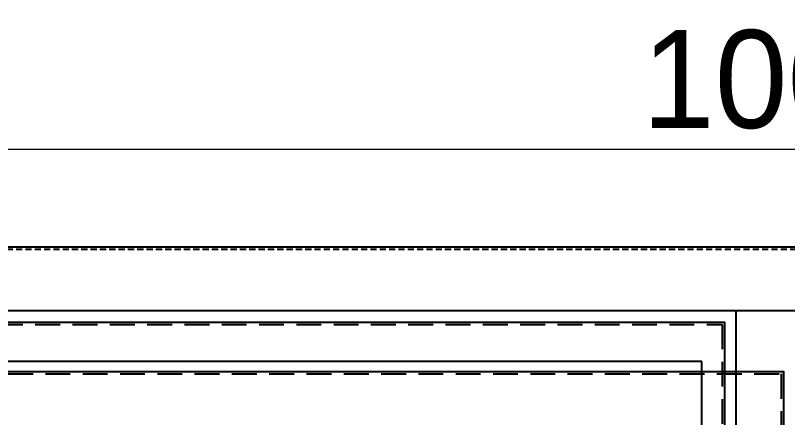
# Model space of a CAD drawing. Header units: millimetres. Extents: x 0 to 4227, y 0 to 2989.
# Drawn here: x 2777.3 to 3171.6, y 1663 to 1868.4 of the extents above; entities that cross this region are included whole.
import ezdxf

# ---------------------------------------------------------------- set-up
doc = ezdxf.new("R2010")
doc.units = ezdxf.units.MM
doc.linetypes.add('HIDDEN2', pattern=[4.7625, 3.175, -1.5875])
doc.linetypes.add('HIDDENX2', pattern=[19.05, 12.7, -6.35])
doc.layers.add('DIM', color=253, linetype='Continuous')
doc.dimstyles.new('CNC', dxfattribs={"dimtxt": 50, "dimasz": 5, "dimexe": 5, "dimexo": 15, "dimgap": 10, "dimtad": 1, "dimdec": 0, "dimtxsty": 'Standard', "dimblk": 'OPEN30', "dimcen": 10, "dimclrd": 5, "dimclre": 5, "dimclrt": 3, "dimazin": 3, "dimtfac": 1, "dimtdec": 0, "dimtmove": 0, "dimatfit": 3, "dimldrblk": 'ARCHTICK', "dimlwd": 9, "dimlwe": 9})

# ---------------------------------------------------------------- blocks, each defined once
blk = doc.blocks.new('*D6')
at = {"color": 0, "linetype": 'ByBlock', "lineweight": -2}
for p, q in [((2671.62, 1800.02), (2676.62, 1801.36)), ((2676.62, 1798.68), (2671.62, 1800.02)), ((2671.62, 1800.02), (2676.62, 1800.02)), ((3666.62, 1801.36), (3671.62, 1800.02)), ((3671.62, 1800.02), (3666.62, 1798.68)), ((3671.62, 1800.02), (3666.62, 1800.02))]:
    blk.add_line(p, q, dxfattribs=at)
at = {"layer": 'Defpoints', "color": 0, "transparency": 16777216}
for p in [(3671.62, 1800.02), (2671.62, 1750.18), (3671.62, 1750.18)]:
    blk.add_point(p, dxfattribs=at)
at = {"layer": 'DIM', "color": 5, "lineweight": 9, "transparency": 16777216}
for p, q in [((2671.62, 1765.18), (2671.62, 1805.02)), ((3671.62, 1765.18), (3671.62, 1805.02)), ((2676.62, 1800.02), (3666.62, 1800.02))]:
    blk.add_line(p, q, dxfattribs=at)
at = {"layer": 'DIM', "color": 3, "transparency": 16777216, "insert": (3171.62, 1835.55), "char_height": 50, "attachment_point": 5}
blk.add_mtext('1000', dxfattribs=at)
blk = doc.blocks.new('_ArchTick')
at = {"color": 0, "const_width": 0.15}
blk.add_lwpolyline([(-0.5, -0.5), (0.5, 0.5)], dxfattribs=at)
blk = doc.blocks.new('_Open30')
at = {"color": 0, "linetype": 'ByBlock', "lineweight": -2}
for p, q in [((-1, 0.268), (0, 0)), ((0, 0), (-1, -0.268)), ((0, 0), (-1, 0))]:
    blk.add_line(p, q, dxfattribs=at)

msp = doc.modelspace()

# ---------------------------------------------------------------- linework, layer by layer
at = {"color": 7}
for points in [[(2671.62, 1750.18), (3671.62, 1750.18), (3671.62, 950.18), (2671.62, 950.18)], [(2704.02, 1717.78), (3639.22, 1717.78), (3639.22, 982.58), (2704.02, 982.58)]]:
    msp.add_lwpolyline(points, close=True, dxfattribs=at)
at = {"color": 7, "linetype": 'HIDDEN2'}
msp.add_lwpolyline([(2672.82, 1748.98), (3670.42, 1748.98), (3670.42, 951.38), (2672.82, 951.38)], close=True, dxfattribs=at)
at = {"ltscale": 3}
msp.add_lwpolyline([(3145.42, 1717.78), (3197.82, 1717.78), (3197.82, 982.58), (3145.42, 982.58)], close=True, dxfattribs=at)
at = {"color": 6}
msp.add_lwpolyline([(2710.02, 1711.78), (3139.42, 1711.78), (3139.42, 988.58), (2710.02, 988.58)], close=True, dxfattribs=at)
at = {"color": 6, "linetype": 'HIDDENX2'}
msp.add_lwpolyline([(2711.22, 1710.58), (3138.22, 1710.58), (3138.22, 989.78), (2711.22, 989.78)], close=True, dxfattribs=at)
at = {"color": 3, "ltscale": 3}
msp.add_lwpolyline([(3127.92, 1691.58), (2730.22, 1691.58), (2730.22, 1008.78), (3127.92, 1008.78)], close=True, dxfattribs=at)
at = {"color": 1}
msp.add_lwpolyline([(2715.22, 1686.58), (3169.62, 1686.58), (3169.62, 1013.78), (2715.22, 1013.78)], close=True, dxfattribs=at)
at = {"color": 1, "linetype": 'HIDDENX2'}
msp.add_lwpolyline([(2716.42, 1685.38), (3168.42, 1685.38), (3168.42, 1014.98), (2716.42, 1014.98)], close=True, dxfattribs=at)

# ---------------------------------------------------------------- dimensions: what is measured, and where the dimension line sits
at = {"layer": 'DIM'}
dim = msp.add_linear_dim(base=(3671.62, 1800.02), p1=(2671.62, 1750.18), p2=(3671.62, 1750.18), dimstyle='CNC', dxfattribs=at)
dim.commit()
dim.dimension.update_dxf_attribs({"geometry": '*D6', "text_midpoint": (3171.62, 1835.55)})

doc.saveas('drawing.dxf')
